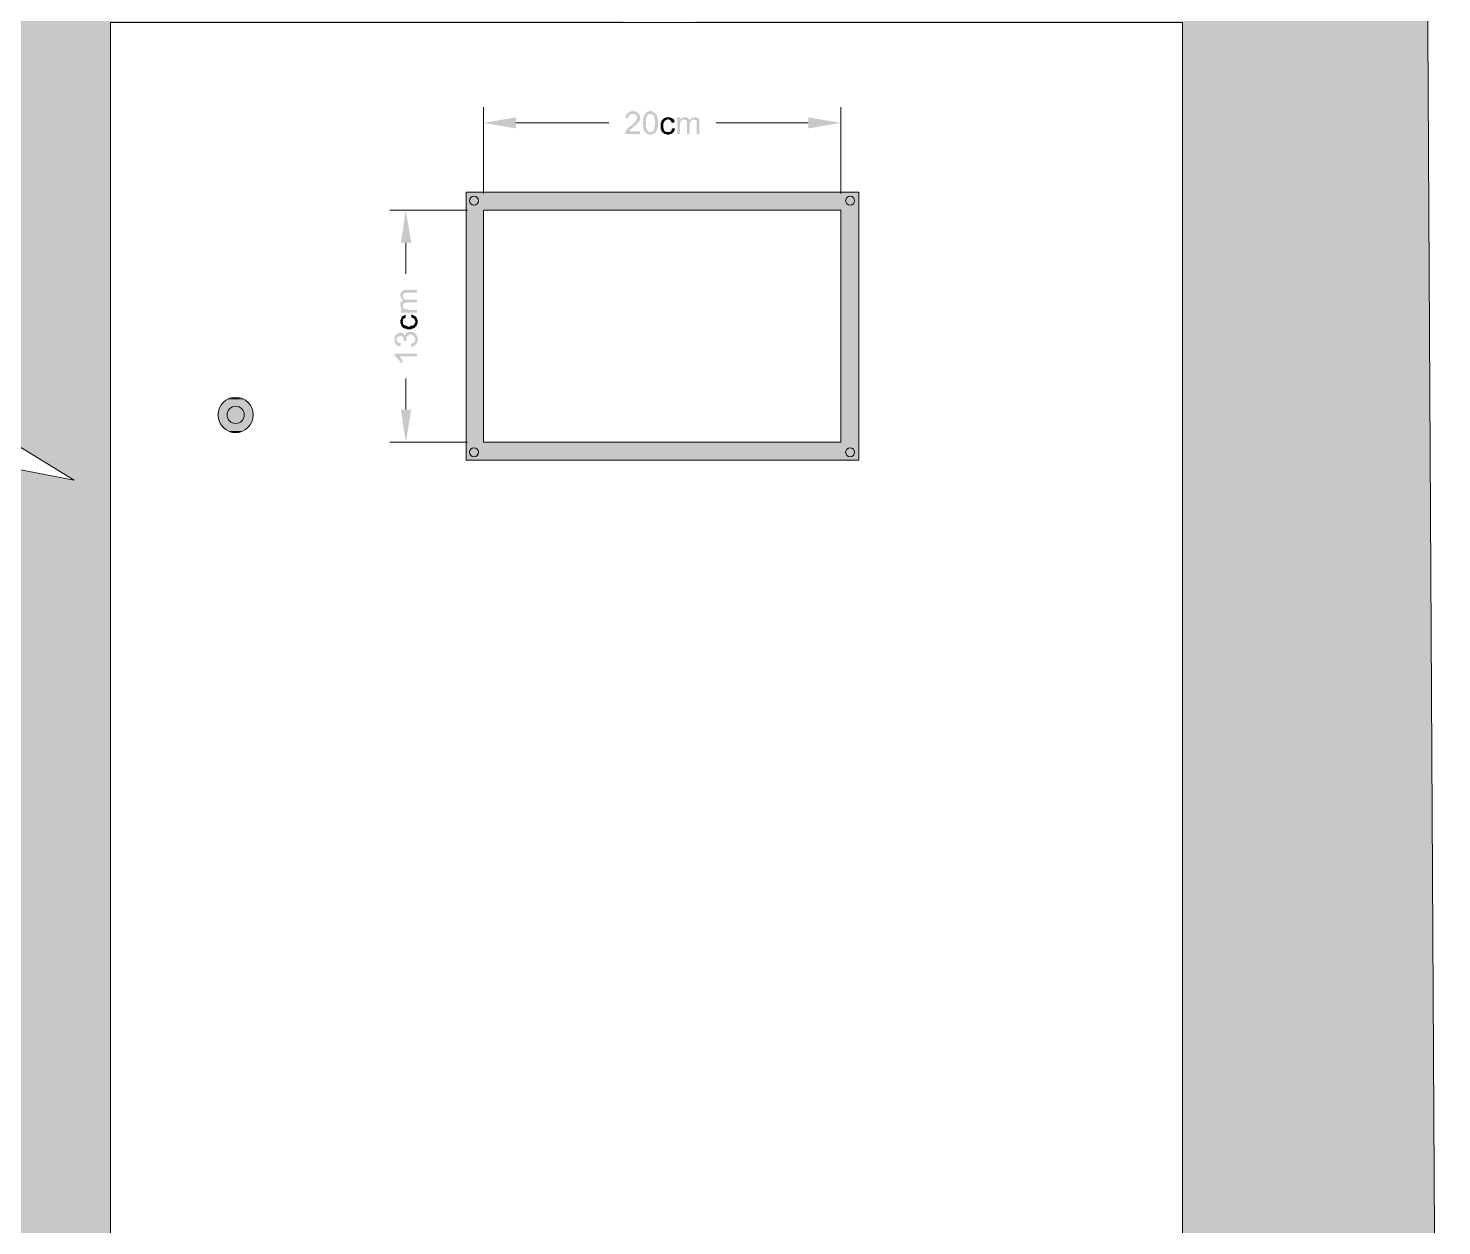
# Model space of a CAD drawing. Header units: millimetres. Extents: x 3949 to 6037, y -1956 to 1273.
# Drawn here: x 4827.37 to 4846.51, y -1577.38 to -1561.16 of the extents above; entities that cross this region are included whole.
import ezdxf

# ---------------------------------------------------------------- set-up
doc = ezdxf.new("R2010")
doc.units = ezdxf.units.MM
doc.layers.add('PADRÃO DE ENTRADA', color=7, linetype='Continuous', lineweight=0)

msp = doc.modelspace()

# ---------------------------------------------------------------- hatches: boundary and pattern name
at = {"layer": 'PADRÃO DE ENTRADA', "true_color": 0xffdf7e}
h = msp.add_hatch(color=41, dxfattribs=at)
h.dxf.hatch_style = 1
h.paths.add_polyline_path([(4835.431, -1550.93), (4835.089, -1550.93), (4834.747, -1550.93), (4829.817, -1550.93), (4829.621, -1550.93), (4812.681, -1550.93), (4812.241, -1550.93), (4811.948, -1550.93), (4811.607, -1550.93), (4811.167, -1550.93), (4811.167, -1564.646), (4821.403, -1564.646), (4826.808, -1566.788), (4826.871, -1566.598), (4827.994, -1567.282), (4826.725, -1567.038), (4826.808, -1566.788), (4821.403, -1564.646), (4811.167, -1564.646), (4811.167, -1576.153), (4812.471, -1576.67), (4812.534, -1576.48), (4813.657, -1577.164), (4812.388, -1576.92), (4812.471, -1576.67), (4811.167, -1576.153), (4811.167, -1595.503), (4835.146, -1595.503), (4835.146, -1594.087), (4836.416, -1594.087), (4836.416, -1595.503), (4846.509, -1595.503), (4846.266, -1550.93), (4836.407, -1550.93), (4836.407, -1561.084), (4842.998, -1561.084), (4842.998, -1585.273), (4836.855, -1585.273), (4836.855, -1586.201), (4834.512, -1586.201), (4834.512, -1585.273), (4831.633, -1585.273), (4831.633, -1585.726), (4830.181, -1585.726), (4830.181, -1585.273), (4828.488, -1585.273), (4828.488, -1561.084), (4835.431, -1561.084)])
h.paths.add_polyline_path([(4826.71, -1578.262), (4826.71, -1578.554), (4827.281, -1578.554), (4827.281, -1579.188), (4826.71, -1579.188), (4826.71, -1579.455), (4815.223, -1579.455), (4815.223, -1579.188), (4814.626, -1579.188), (4814.626, -1578.554), (4815.223, -1578.554), (4815.223, -1578.262)], flags=16)
h.paths.add_polyline_path([(4826.114, -1578.554), (4826.114, -1578.452), (4826.571, -1578.452), (4826.571, -1579.29), (4826.114, -1579.29), (4815.819, -1579.188), (4815.819, -1579.29), (4815.337, -1579.29), (4815.337, -1578.452), (4815.819, -1578.452), (4815.819, -1578.554)], flags=0)
h.paths.add_polyline_path([(4825.313, -1595.606), (4832.7, -1595.606), (4832.7, -1592.362), (4825.313, -1592.362)], flags=9)
at = {"layer": 'PADRÃO DE ENTRADA', "true_color": 0xff7f00, "transparency": 33554559}
for points in [[(4835.654, -1562.557), (4835.654, -1562.594), (4835.447, -1562.594), (4835.447, -1562.594), (4835.447, -1562.585), (4835.457, -1562.585), (4835.457, -1562.576), (4835.457, -1562.576), (4835.457, -1562.576), (4835.457, -1562.566), (4835.457, -1562.566), (4835.457, -1562.566), (4835.457, -1562.557), (4835.466, -1562.557), (4835.466, -1562.547), (4835.466, -1562.547), (4835.466, -1562.547), (4835.476, -1562.538), (4835.476, -1562.538), (4835.476, -1562.538), (4835.485, -1562.529), (4835.485, -1562.529), (4835.485, -1562.529), (4835.485, -1562.529), (4835.485, -1562.519), (4835.494, -1562.519), (4835.494, -1562.519), (4835.494, -1562.51), (4835.504, -1562.51), (4835.504, -1562.51), (4835.504, -1562.501), (4835.513, -1562.501), (4835.513, -1562.501), (4835.513, -1562.491), (4835.522, -1562.491), (4835.522, -1562.491), (4835.532, -1562.482), (4835.532, -1562.482), (4835.532, -1562.482), (4835.541, -1562.472), (4835.541, -1562.472), (4835.551, -1562.472), (4835.551, -1562.463), (4835.56, -1562.463), (4835.56, -1562.454), (4835.56, -1562.454), (4835.569, -1562.454), (4835.569, -1562.444), (4835.569, -1562.444), (4835.579, -1562.444), (4835.579, -1562.444), (4835.579, -1562.435), (4835.588, -1562.435), (4835.588, -1562.435), (4835.588, -1562.426), (4835.588, -1562.426), (4835.598, -1562.426), (4835.598, -1562.426), (4835.598, -1562.416), (4835.598, -1562.416), (4835.598, -1562.416), (4835.607, -1562.407), (4835.607, -1562.407), (4835.607, -1562.397), (4835.607, -1562.397), (4835.616, -1562.397), (4835.616, -1562.388), (4835.616, -1562.388), (4835.616, -1562.379), (4835.616, -1562.379), (4835.616, -1562.379), (4835.616, -1562.369), (4835.616, -1562.369), (4835.616, -1562.36), (4835.616, -1562.36), (4835.616, -1562.36), (4835.616, -1562.351), (4835.607, -1562.351), (4835.607, -1562.341), (4835.607, -1562.341), (4835.607, -1562.341), (4835.598, -1562.332), (4835.598, -1562.332), (4835.598, -1562.332), (4835.598, -1562.332), (4835.588, -1562.322), (4835.588, -1562.322), (4835.579, -1562.322), (4835.579, -1562.322), (4835.579, -1562.322), (4835.569, -1562.322), (4835.569, -1562.322), (4835.56, -1562.322), (4835.56, -1562.322), (4835.551, -1562.322), (4835.551, -1562.322), (4835.541, -1562.322), (4835.541, -1562.322), (4835.532, -1562.322), (4835.532, -1562.322), (4835.532, -1562.322), (4835.522, -1562.322), (4835.522, -1562.332), (4835.522, -1562.332), (4835.513, -1562.332), (4835.513, -1562.332), (4835.513, -1562.341), (4835.513, -1562.341), (4835.504, -1562.341), (4835.504, -1562.351), (4835.504, -1562.351), (4835.504, -1562.351), (4835.504, -1562.36), (4835.504, -1562.36), (4835.494, -1562.369), (4835.494, -1562.369), (4835.494, -1562.379), (4835.494, -1562.379), (4835.457, -1562.379), (4835.457, -1562.369), (4835.457, -1562.369), (4835.457, -1562.36), (4835.466, -1562.36), (4835.466, -1562.351), (4835.466, -1562.351), (4835.466, -1562.341), (4835.466, -1562.341), (4835.466, -1562.341), (4835.466, -1562.332), (4835.476, -1562.332), (4835.476, -1562.332), (4835.476, -1562.322), (4835.476, -1562.322), (4835.485, -1562.322), (4835.485, -1562.313), (4835.485, -1562.313), (4835.485, -1562.313), (4835.494, -1562.304), (4835.494, -1562.304), (4835.494, -1562.304), (4835.504, -1562.304), (4835.504, -1562.304), (4835.513, -1562.294), (4835.513, -1562.294), (4835.513, -1562.294), (4835.522, -1562.294), (4835.522, -1562.294), (4835.532, -1562.294), (4835.532, -1562.294), (4835.532, -1562.285), (4835.541, -1562.285), (4835.541, -1562.285), (4835.551, -1562.285), (4835.551, -1562.285), (4835.56, -1562.285), (4835.56, -1562.285), (4835.569, -1562.285), (4835.569, -1562.285), (4835.579, -1562.285), (4835.579, -1562.285), (4835.588, -1562.294), (4835.588, -1562.294), (4835.598, -1562.294), (4835.598, -1562.294), (4835.598, -1562.294), (4835.607, -1562.294), (4835.607, -1562.294), (4835.616, -1562.304), (4835.616, -1562.304), (4835.616, -1562.304), (4835.626, -1562.304), (4835.626, -1562.313), (4835.626, -1562.313), (4835.626, -1562.313), (4835.635, -1562.313), (4835.635, -1562.322), (4835.635, -1562.322), (4835.644, -1562.322), (4835.644, -1562.332), (4835.644, -1562.332), (4835.644, -1562.332), (4835.644, -1562.341), (4835.654, -1562.341), (4835.654, -1562.351), (4835.654, -1562.351), (4835.654, -1562.351), (4835.654, -1562.36), (4835.654, -1562.36), (4835.654, -1562.369), (4835.654, -1562.369), (4835.654, -1562.369), (4835.654, -1562.379), (4835.654, -1562.379), (4835.654, -1562.388), (4835.654, -1562.388), (4835.654, -1562.397), (4835.654, -1562.397), (4835.654, -1562.407), (4835.644, -1562.407), (4835.644, -1562.407), (4835.644, -1562.416), (4835.644, -1562.416), (4835.644, -1562.416), (4835.644, -1562.426), (4835.635, -1562.426), (4835.635, -1562.435), (4835.635, -1562.435), (4835.626, -1562.435), (4835.626, -1562.444), (4835.626, -1562.444), (4835.626, -1562.444), (4835.616, -1562.454), (4835.616, -1562.454), (4835.616, -1562.454), (4835.616, -1562.454), (4835.607, -1562.463), (4835.607, -1562.463), (4835.607, -1562.463), (4835.607, -1562.463), (4835.598, -1562.472), (4835.598, -1562.472), (4835.598, -1562.472), (4835.588, -1562.482), (4835.588, -1562.482), (4835.579, -1562.482), (4835.579, -1562.491), (4835.579, -1562.491), (4835.569, -1562.491), (4835.569, -1562.501), (4835.56, -1562.501), (4835.56, -1562.501), (4835.551, -1562.51), (4835.551, -1562.51), (4835.541, -1562.519), (4835.541, -1562.519), (4835.541, -1562.519), (4835.532, -1562.529), (4835.532, -1562.529), (4835.532, -1562.529), (4835.522, -1562.529), (4835.522, -1562.538), (4835.522, -1562.538), (4835.522, -1562.538), (4835.522, -1562.538), (4835.513, -1562.547), (4835.513, -1562.547), (4835.513, -1562.547), (4835.513, -1562.557), (4835.504, -1562.557), (4835.504, -1562.557), (4835.504, -1562.557)], [(4836.095, -1562.519), (4836.132, -1562.519), (4836.123, -1562.529), (4836.123, -1562.529), (4836.123, -1562.529), (4836.123, -1562.538), (4836.123, -1562.538), (4836.123, -1562.547), (4836.123, -1562.547), (4836.113, -1562.557), (4836.113, -1562.557), (4836.113, -1562.557), (4836.113, -1562.566), (4836.113, -1562.566), (4836.104, -1562.566), (4836.104, -1562.576), (4836.104, -1562.576), (4836.095, -1562.576), (4836.095, -1562.576), (4836.095, -1562.585), (4836.095, -1562.585), (4836.085, -1562.585), (4836.085, -1562.585), (4836.076, -1562.594), (4836.076, -1562.594), (4836.076, -1562.594), (4836.066, -1562.594), (4836.066, -1562.594), (4836.057, -1562.594), (4836.057, -1562.604), (4836.048, -1562.604), (4836.048, -1562.604), (4836.048, -1562.604), (4836.038, -1562.604), (4836.038, -1562.604), (4836.029, -1562.604), (4836.029, -1562.604), (4836.02, -1562.604), (4836.02, -1562.604), (4836.01, -1562.604), (4836.01, -1562.594), (4836.001, -1562.594), (4836.001, -1562.594), (4836.001, -1562.594), (4835.991, -1562.594), (4835.991, -1562.594), (4835.982, -1562.594), (4835.982, -1562.585), (4835.982, -1562.585), (4835.973, -1562.585), (4835.973, -1562.585), (4835.973, -1562.576), (4835.963, -1562.576), (4835.963, -1562.576), (4835.963, -1562.576), (4835.963, -1562.566), (4835.954, -1562.566), (4835.954, -1562.566), (4835.954, -1562.557), (4835.954, -1562.557), (4835.945, -1562.557), (4835.945, -1562.547), (4835.945, -1562.547), (4835.945, -1562.538), (4835.945, -1562.538), (4835.945, -1562.538), (4835.935, -1562.529), (4835.935, -1562.529), (4835.935, -1562.519), (4835.935, -1562.519), (4835.935, -1562.51), (4835.935, -1562.51), (4835.935, -1562.501), (4835.935, -1562.501), (4835.935, -1562.491), (4835.935, -1562.491), (4835.935, -1562.482), (4835.935, -1562.482), (4835.935, -1562.472), (4835.935, -1562.472), (4835.935, -1562.463), (4835.935, -1562.463), (4835.935, -1562.463), (4835.935, -1562.454), (4835.935, -1562.454), (4835.935, -1562.444), (4835.935, -1562.444), (4835.945, -1562.435), (4835.945, -1562.435), (4835.945, -1562.435), (4835.945, -1562.426), (4835.945, -1562.426), (4835.945, -1562.426), (4835.945, -1562.416), (4835.954, -1562.416), (4835.954, -1562.407), (4835.954, -1562.407), (4835.954, -1562.407), (4835.963, -1562.397), (4835.963, -1562.397), (4835.963, -1562.397), (4835.973, -1562.388), (4835.973, -1562.388), (4835.973, -1562.388), (4835.982, -1562.388), (4835.982, -1562.379), (4835.982, -1562.379), (4835.982, -1562.379), (4835.991, -1562.379), (4835.991, -1562.379), (4836.001, -1562.379), (4836.001, -1562.369), (4836.01, -1562.369), (4836.01, -1562.369), (4836.01, -1562.369), (4836.02, -1562.369), (4836.02, -1562.369), (4836.029, -1562.369), (4836.029, -1562.369), (4836.038, -1562.369), (4836.038, -1562.369), (4836.048, -1562.369), (4836.048, -1562.369), (4836.057, -1562.369), (4836.057, -1562.369), (4836.066, -1562.369), (4836.066, -1562.369), (4836.066, -1562.369), (4836.076, -1562.379), (4836.076, -1562.379), (4836.085, -1562.379), (4836.085, -1562.379), (4836.085, -1562.379), (4836.095, -1562.388), (4836.095, -1562.388), (4836.095, -1562.388), (4836.104, -1562.388), (4836.104, -1562.397), (4836.104, -1562.397), (4836.113, -1562.397), (4836.113, -1562.407), (4836.113, -1562.407), (4836.113, -1562.416), (4836.113, -1562.416), (4836.123, -1562.416), (4836.123, -1562.426), (4836.123, -1562.426), (4836.123, -1562.435), (4836.123, -1562.435), (4836.123, -1562.435), (4836.085, -1562.444), (4836.085, -1562.444), (4836.085, -1562.435), (4836.085, -1562.435), (4836.085, -1562.426), (4836.076, -1562.426), (4836.076, -1562.416), (4836.076, -1562.416), (4836.076, -1562.416), (4836.066, -1562.416), (4836.066, -1562.407), (4836.066, -1562.407), (4836.066, -1562.407), (4836.057, -1562.407), (4836.057, -1562.407), (4836.048, -1562.397), (4836.048, -1562.397), (4836.038, -1562.397), (4836.038, -1562.397), (4836.038, -1562.397), (4836.029, -1562.397), (4836.029, -1562.397), (4836.02, -1562.397), (4836.02, -1562.397), (4836.02, -1562.407), (4836.01, -1562.407), (4836.01, -1562.407), (4836.001, -1562.407), (4836.001, -1562.407), (4836.001, -1562.416), (4835.991, -1562.416), (4835.991, -1562.416), (4835.991, -1562.416), (4835.991, -1562.426), (4835.982, -1562.426), (4835.982, -1562.426), (4835.982, -1562.435), (4835.982, -1562.435), (4835.982, -1562.435), (4835.982, -1562.444), (4835.973, -1562.444), (4835.973, -1562.454), (4835.973, -1562.454), (4835.973, -1562.463), (4835.973, -1562.463), (4835.973, -1562.472), (4835.973, -1562.472), (4835.973, -1562.482), (4835.973, -1562.482), (4835.973, -1562.482), (4835.973, -1562.491), (4835.973, -1562.491), (4835.973, -1562.501), (4835.973, -1562.51), (4835.973, -1562.51), (4835.973, -1562.519), (4835.973, -1562.519), (4835.973, -1562.519), (4835.982, -1562.529), (4835.982, -1562.529), (4835.982, -1562.538), (4835.982, -1562.538), (4835.982, -1562.538), (4835.982, -1562.547), (4835.991, -1562.547), (4835.991, -1562.547), (4835.991, -1562.547), (4835.991, -1562.557), (4835.991, -1562.557), (4836.001, -1562.557), (4836.001, -1562.557), (4836.01, -1562.566), (4836.01, -1562.566), (4836.01, -1562.566), (4836.02, -1562.566), (4836.02, -1562.566), (4836.029, -1562.566), (4836.029, -1562.566), (4836.038, -1562.566), (4836.038, -1562.566), (4836.038, -1562.566), (4836.048, -1562.566), (4836.048, -1562.566), (4836.048, -1562.566), (4836.057, -1562.566), (4836.057, -1562.566), (4836.066, -1562.566), (4836.066, -1562.557), (4836.066, -1562.557), (4836.076, -1562.557), (4836.076, -1562.557), (4836.076, -1562.547), (4836.076, -1562.547), (4836.085, -1562.547), (4836.085, -1562.538), (4836.085, -1562.538), (4836.085, -1562.538), (4836.085, -1562.529), (4836.085, -1562.529), (4836.095, -1562.519), (4836.095, -1562.519), (4836.095, -1562.519)], [(4836.16, -1562.594), (4836.16, -1562.369), (4836.198, -1562.369), (4836.198, -1562.407), (4836.198, -1562.397), (4836.198, -1562.397), (4836.198, -1562.397), (4836.207, -1562.388), (4836.207, -1562.388), (4836.207, -1562.388), (4836.217, -1562.388), (4836.217, -1562.379), (4836.226, -1562.379), (4836.226, -1562.379), (4836.226, -1562.379), (4836.226, -1562.379), (4836.235, -1562.369), (4836.235, -1562.369), (4836.245, -1562.369), (4836.245, -1562.369), (4836.254, -1562.369), (4836.254, -1562.369), (4836.254, -1562.369), (4836.263, -1562.369), (4836.263, -1562.369), (4836.273, -1562.369), (4836.273, -1562.369), (4836.282, -1562.369), (4836.282, -1562.369), (4836.292, -1562.369), (4836.292, -1562.369), (4836.292, -1562.379), (4836.301, -1562.379), (4836.301, -1562.379), (4836.31, -1562.379), (4836.31, -1562.388), (4836.31, -1562.388), (4836.31, -1562.388), (4836.32, -1562.397), (4836.32, -1562.397), (4836.32, -1562.397), (4836.32, -1562.407), (4836.329, -1562.407), (4836.329, -1562.407), (4836.329, -1562.397), (4836.329, -1562.397), (4836.338, -1562.397), (4836.338, -1562.388), (4836.338, -1562.388), (4836.348, -1562.388), (4836.348, -1562.379), (4836.348, -1562.379), (4836.357, -1562.379), (4836.357, -1562.379), (4836.367, -1562.379), (4836.367, -1562.369), (4836.367, -1562.369), (4836.376, -1562.369), (4836.376, -1562.369), (4836.385, -1562.369), (4836.385, -1562.369), (4836.385, -1562.369), (4836.395, -1562.369), (4836.395, -1562.369), (4836.404, -1562.369), (4836.404, -1562.369), (4836.413, -1562.369), (4836.413, -1562.369), (4836.423, -1562.369), (4836.423, -1562.369), (4836.432, -1562.379), (4836.432, -1562.379), (4836.432, -1562.379), (4836.442, -1562.379), (4836.442, -1562.388), (4836.442, -1562.388), (4836.442, -1562.388), (4836.451, -1562.388), (4836.451, -1562.388), (4836.451, -1562.397), (4836.451, -1562.397), (4836.451, -1562.397), (4836.46, -1562.407), (4836.46, -1562.407), (4836.46, -1562.416), (4836.46, -1562.416), (4836.46, -1562.426), (4836.46, -1562.426), (4836.46, -1562.435), (4836.46, -1562.435), (4836.46, -1562.444), (4836.46, -1562.444), (4836.46, -1562.594), (4836.423, -1562.594), (4836.423, -1562.454), (4836.423, -1562.454), (4836.423, -1562.444), (4836.423, -1562.444), (4836.423, -1562.435), (4836.423, -1562.435), (4836.423, -1562.426), (4836.423, -1562.426), (4836.423, -1562.426), (4836.423, -1562.416), (4836.413, -1562.416), (4836.413, -1562.416), (4836.413, -1562.407), (4836.404, -1562.407), (4836.404, -1562.407), (4836.404, -1562.407), (4836.404, -1562.407), (4836.395, -1562.407), (4836.395, -1562.397), (4836.385, -1562.397), (4836.385, -1562.397), (4836.385, -1562.397), (4836.376, -1562.397), (4836.376, -1562.407), (4836.367, -1562.407), (4836.367, -1562.407), (4836.357, -1562.407), (4836.357, -1562.407), (4836.357, -1562.407), (4836.348, -1562.416), (4836.348, -1562.416), (4836.348, -1562.416), (4836.348, -1562.416), (4836.338, -1562.426), (4836.338, -1562.426), (4836.338, -1562.426), (4836.338, -1562.435), (4836.338, -1562.435), (4836.338, -1562.444), (4836.329, -1562.444), (4836.329, -1562.444), (4836.329, -1562.454), (4836.329, -1562.454), (4836.329, -1562.463), (4836.329, -1562.463), (4836.329, -1562.594), (4836.292, -1562.594), (4836.292, -1562.454), (4836.292, -1562.444), (4836.292, -1562.444), (4836.292, -1562.435), (4836.292, -1562.435), (4836.292, -1562.426), (4836.292, -1562.426), (4836.292, -1562.426), (4836.282, -1562.416), (4836.282, -1562.416), (4836.282, -1562.416), (4836.282, -1562.407), (4836.282, -1562.407), (4836.273, -1562.407), (4836.273, -1562.407), (4836.263, -1562.407), (4836.263, -1562.407), (4836.263, -1562.397), (4836.254, -1562.397), (4836.254, -1562.397), (4836.245, -1562.397), (4836.245, -1562.397), (4836.245, -1562.407), (4836.235, -1562.407), (4836.235, -1562.407), (4836.226, -1562.407), (4836.226, -1562.407), (4836.226, -1562.407), (4836.217, -1562.416), (4836.217, -1562.416), (4836.217, -1562.416), (4836.207, -1562.416), (4836.207, -1562.426), (4836.207, -1562.426), (4836.207, -1562.435), (4836.207, -1562.435), (4836.207, -1562.435), (4836.198, -1562.444), (4836.198, -1562.444), (4836.198, -1562.444), (4836.198, -1562.454), (4836.198, -1562.454), (4836.198, -1562.463), (4836.198, -1562.463), (4836.198, -1562.472), (4836.198, -1562.472), (4836.198, -1562.482), (4836.198, -1562.594)], [(4832.634, -1565.014), (4832.418, -1565.014), (4832.418, -1564.977), (4832.446, -1564.977), (4832.446, -1564.977), (4832.437, -1564.967), (4832.437, -1564.967), (4832.437, -1564.967), (4832.427, -1564.967), (4832.427, -1564.958), (4832.427, -1564.958), (4832.418, -1564.949), (4832.418, -1564.949), (4832.418, -1564.949), (4832.418, -1564.949), (4832.418, -1564.939), (4832.418, -1564.939), (4832.418, -1564.93), (4832.409, -1564.93), (4832.409, -1564.93), (4832.409, -1564.92), (4832.409, -1564.92), (4832.409, -1564.911), (4832.409, -1564.911), (4832.409, -1564.902), (4832.409, -1564.902), (4832.409, -1564.892), (4832.409, -1564.892), (4832.409, -1564.883), (4832.418, -1564.883), (4832.418, -1564.883), (4832.418, -1564.874), (4832.418, -1564.874), (4832.418, -1564.864), (4832.427, -1564.864), (4832.427, -1564.864), (4832.427, -1564.855), (4832.427, -1564.855), (4832.437, -1564.855), (4832.437, -1564.855), (4832.446, -1564.845), (4832.446, -1564.845), (4832.446, -1564.845), (4832.446, -1564.845), (4832.446, -1564.836), (4832.437, -1564.836), (4832.437, -1564.836), (4832.437, -1564.836), (4832.427, -1564.827), (4832.427, -1564.827), (4832.427, -1564.827), (4832.418, -1564.817), (4832.418, -1564.817), (4832.418, -1564.808), (4832.418, -1564.808), (4832.418, -1564.808), (4832.418, -1564.798), (4832.409, -1564.798), (4832.409, -1564.789), (4832.409, -1564.789), (4832.409, -1564.789), (4832.409, -1564.78), (4832.409, -1564.78), (4832.409, -1564.77), (4832.409, -1564.77), (4832.409, -1564.761), (4832.409, -1564.761), (4832.409, -1564.752), (4832.418, -1564.752), (4832.418, -1564.742), (4832.418, -1564.742), (4832.418, -1564.742), (4832.418, -1564.733), (4832.427, -1564.733), (4832.427, -1564.733), (4832.427, -1564.723), (4832.427, -1564.723), (4832.427, -1564.723), (4832.437, -1564.723), (4832.437, -1564.723), (4832.437, -1564.714), (4832.446, -1564.714), (4832.446, -1564.714), (4832.455, -1564.714), (4832.455, -1564.714), (4832.455, -1564.714), (4832.465, -1564.714), (4832.465, -1564.705), (4832.474, -1564.705), (4832.474, -1564.705), (4832.484, -1564.705), (4832.484, -1564.705), (4832.634, -1564.705), (4832.634, -1564.742), (4832.502, -1564.742), (4832.493, -1564.742), (4832.484, -1564.742), (4832.484, -1564.742), (4832.474, -1564.742), (4832.474, -1564.752), (4832.474, -1564.752), (4832.465, -1564.752), (4832.465, -1564.752), (4832.465, -1564.752), (4832.455, -1564.752), (4832.455, -1564.752), (4832.455, -1564.761), (4832.446, -1564.761), (4832.446, -1564.761), (4832.446, -1564.77), (4832.446, -1564.77), (4832.446, -1564.77), (4832.446, -1564.78), (4832.446, -1564.78), (4832.446, -1564.789), (4832.446, -1564.789), (4832.446, -1564.798), (4832.446, -1564.798), (4832.446, -1564.798), (4832.446, -1564.808), (4832.446, -1564.808), (4832.446, -1564.817), (4832.455, -1564.817), (4832.455, -1564.817), (4832.455, -1564.827), (4832.455, -1564.827), (4832.465, -1564.827), (4832.465, -1564.827), (4832.465, -1564.827), (4832.474, -1564.836), (4832.474, -1564.836), (4832.474, -1564.836), (4832.484, -1564.836), (4832.484, -1564.836), (4832.493, -1564.836), (4832.493, -1564.836), (4832.502, -1564.836), (4832.502, -1564.836), (4832.512, -1564.836), (4832.634, -1564.836), (4832.634, -1564.874), (4832.493, -1564.874), (4832.484, -1564.874), (4832.484, -1564.883), (4832.474, -1564.883), (4832.474, -1564.883), (4832.474, -1564.883), (4832.465, -1564.883), (4832.465, -1564.883), (4832.455, -1564.883), (4832.455, -1564.883), (4832.455, -1564.883), (4832.455, -1564.892), (4832.446, -1564.892), (4832.446, -1564.892), (4832.446, -1564.902), (4832.446, -1564.902), (4832.446, -1564.911), (4832.446, -1564.911), (4832.446, -1564.92), (4832.446, -1564.92), (4832.446, -1564.92), (4832.446, -1564.93), (4832.446, -1564.93), (4832.446, -1564.93), (4832.446, -1564.939), (4832.446, -1564.939), (4832.455, -1564.949), (4832.455, -1564.949), (4832.455, -1564.949), (4832.455, -1564.958), (4832.455, -1564.958), (4832.465, -1564.958), (4832.465, -1564.958), (4832.474, -1564.967), (4832.474, -1564.967), (4832.474, -1564.967), (4832.484, -1564.967), (4832.484, -1564.967), (4832.484, -1564.967), (4832.493, -1564.967), (4832.493, -1564.967), (4832.502, -1564.967), (4832.502, -1564.967), (4832.512, -1564.977), (4832.512, -1564.977), (4832.521, -1564.977), (4832.521, -1564.977), (4832.634, -1564.977)], [(4832.559, -1565.08), (4832.559, -1565.042), (4832.568, -1565.042), (4832.568, -1565.042), (4832.577, -1565.042), (4832.577, -1565.042), (4832.587, -1565.052), (4832.587, -1565.052), (4832.587, -1565.052), (4832.596, -1565.052), (4832.596, -1565.052), (4832.606, -1565.061), (4832.606, -1565.061), (4832.606, -1565.061), (4832.615, -1565.061), (4832.615, -1565.07), (4832.615, -1565.07), (4832.624, -1565.07), (4832.624, -1565.07), (4832.624, -1565.08), (4832.624, -1565.08), (4832.634, -1565.08), (4832.634, -1565.089), (4832.634, -1565.089), (4832.634, -1565.099), (4832.634, -1565.099), (4832.634, -1565.099), (4832.643, -1565.108), (4832.643, -1565.108), (4832.643, -1565.117), (4832.643, -1565.117), (4832.643, -1565.127), (4832.643, -1565.127), (4832.643, -1565.136), (4832.643, -1565.136), (4832.643, -1565.136), (4832.643, -1565.146), (4832.643, -1565.146), (4832.643, -1565.155), (4832.643, -1565.155), (4832.643, -1565.164), (4832.643, -1565.164), (4832.634, -1565.174), (4832.634, -1565.174), (4832.634, -1565.174), (4832.634, -1565.183), (4832.634, -1565.183), (4832.634, -1565.192), (4832.624, -1565.192), (4832.624, -1565.192), (4832.624, -1565.202), (4832.624, -1565.202), (4832.615, -1565.202), (4832.615, -1565.211), (4832.615, -1565.211), (4832.615, -1565.211), (4832.606, -1565.211), (4832.606, -1565.221), (4832.606, -1565.221), (4832.596, -1565.221), (4832.596, -1565.221), (4832.596, -1565.221), (4832.587, -1565.23), (4832.587, -1565.23), (4832.577, -1565.23), (4832.577, -1565.23), (4832.577, -1565.23), (4832.568, -1565.23), (4832.568, -1565.23), (4832.559, -1565.23), (4832.559, -1565.239), (4832.549, -1565.239), (4832.549, -1565.239), (4832.54, -1565.239), (4832.54, -1565.239), (4832.531, -1565.239), (4832.531, -1565.239), (4832.521, -1565.239), (4832.521, -1565.239), (4832.512, -1565.239), (4832.512, -1565.239), (4832.502, -1565.239), (4832.502, -1565.239), (4832.493, -1565.23), (4832.493, -1565.23), (4832.484, -1565.23), (4832.484, -1565.23), (4832.484, -1565.23), (4832.474, -1565.23), (4832.474, -1565.23), (4832.465, -1565.23), (4832.465, -1565.221), (4832.465, -1565.221), (4832.465, -1565.221), (4832.455, -1565.221), (4832.455, -1565.221), (4832.446, -1565.221), (4832.446, -1565.211), (4832.446, -1565.211), (4832.437, -1565.211), (4832.437, -1565.202), (4832.437, -1565.202), (4832.427, -1565.202), (4832.427, -1565.192), (4832.427, -1565.192), (4832.427, -1565.192), (4832.427, -1565.192), (4832.418, -1565.183), (4832.418, -1565.183), (4832.418, -1565.174), (4832.418, -1565.174), (4832.418, -1565.174), (4832.418, -1565.164), (4832.409, -1565.164), (4832.409, -1565.155), (4832.409, -1565.155), (4832.409, -1565.146), (4832.409, -1565.146), (4832.409, -1565.136), (4832.409, -1565.136), (4832.409, -1565.127), (4832.409, -1565.127), (4832.409, -1565.117), (4832.409, -1565.117), (4832.409, -1565.108), (4832.409, -1565.108), (4832.418, -1565.108), (4832.418, -1565.099), (4832.418, -1565.099), (4832.418, -1565.089), (4832.418, -1565.089), (4832.418, -1565.089), (4832.427, -1565.08), (4832.427, -1565.08), (4832.427, -1565.08), (4832.427, -1565.07), (4832.437, -1565.07), (4832.437, -1565.07), (4832.437, -1565.061), (4832.446, -1565.061), (4832.446, -1565.061), (4832.446, -1565.061), (4832.455, -1565.052), (4832.455, -1565.052), (4832.465, -1565.052), (4832.465, -1565.052), (4832.474, -1565.052), (4832.474, -1565.052), (4832.474, -1565.042), (4832.484, -1565.042), (4832.484, -1565.08), (4832.484, -1565.08), (4832.474, -1565.089), (4832.474, -1565.089), (4832.465, -1565.089), (4832.465, -1565.089), (4832.465, -1565.089), (4832.455, -1565.099), (4832.455, -1565.099), (4832.455, -1565.099), (4832.455, -1565.099), (4832.446, -1565.108), (4832.446, -1565.108), (4832.446, -1565.108), (4832.446, -1565.117), (4832.446, -1565.117), (4832.446, -1565.127), (4832.446, -1565.127), (4832.437, -1565.136), (4832.437, -1565.136), (4832.446, -1565.136), (4832.446, -1565.146), (4832.446, -1565.146), (4832.446, -1565.155), (4832.446, -1565.155), (4832.446, -1565.155), (4832.446, -1565.164), (4832.446, -1565.164), (4832.455, -1565.174), (4832.455, -1565.174), (4832.455, -1565.174), (4832.455, -1565.183), (4832.465, -1565.183), (4832.465, -1565.183), (4832.465, -1565.183), (4832.474, -1565.183), (4832.474, -1565.192), (4832.474, -1565.192), (4832.484, -1565.192), (4832.484, -1565.192), (4832.484, -1565.192), (4832.493, -1565.192), (4832.493, -1565.192), (4832.502, -1565.192), (4832.502, -1565.192), (4832.512, -1565.202), (4832.512, -1565.202), (4832.521, -1565.202), (4832.521, -1565.202), (4832.531, -1565.202), (4832.531, -1565.202), (4832.54, -1565.202), (4832.54, -1565.202), (4832.549, -1565.192), (4832.549, -1565.192), (4832.559, -1565.192), (4832.559, -1565.192), (4832.568, -1565.192), (4832.568, -1565.192), (4832.568, -1565.192), (4832.577, -1565.192), (4832.577, -1565.192), (4832.587, -1565.183), (4832.587, -1565.183), (4832.587, -1565.183), (4832.587, -1565.183), (4832.596, -1565.183), (4832.596, -1565.174), (4832.596, -1565.174), (4832.596, -1565.174), (4832.606, -1565.164), (4832.606, -1565.164), (4832.606, -1565.164), (4832.606, -1565.155), (4832.606, -1565.155), (4832.615, -1565.146), (4832.615, -1565.146), (4832.615, -1565.146), (4832.615, -1565.136), (4832.615, -1565.136), (4832.615, -1565.127), (4832.615, -1565.127), (4832.615, -1565.127), (4832.606, -1565.117), (4832.606, -1565.117), (4832.606, -1565.108), (4832.606, -1565.108), (4832.606, -1565.108), (4832.596, -1565.099), (4832.596, -1565.099), (4832.596, -1565.099), (4832.596, -1565.089), (4832.587, -1565.089), (4832.587, -1565.089), (4832.587, -1565.089), (4832.577, -1565.089), (4832.577, -1565.08), (4832.568, -1565.08), (4832.568, -1565.08), (4832.559, -1565.08), (4832.559, -1565.08), (4832.559, -1565.08)], [(4832.559, -1565.474), (4832.549, -1565.436), (4832.559, -1565.436), (4832.559, -1565.436), (4832.568, -1565.436), (4832.568, -1565.436), (4832.577, -1565.427), (4832.577, -1565.427), (4832.587, -1565.427), (4832.587, -1565.427), (4832.587, -1565.427), (4832.596, -1565.418), (4832.596, -1565.418), (4832.596, -1565.418), (4832.596, -1565.418), (4832.606, -1565.408), (4832.606, -1565.408), (4832.606, -1565.408), (4832.606, -1565.399), (4832.606, -1565.399), (4832.615, -1565.389), (4832.615, -1565.389), (4832.615, -1565.389), (4832.615, -1565.38), (4832.615, -1565.38), (4832.615, -1565.371), (4832.615, -1565.371), (4832.615, -1565.361), (4832.615, -1565.361), (4832.606, -1565.352), (4832.606, -1565.352), (4832.606, -1565.352), (4832.606, -1565.342), (4832.606, -1565.342), (4832.596, -1565.342), (4832.596, -1565.333), (4832.596, -1565.333), (4832.587, -1565.333), (4832.587, -1565.324), (4832.587, -1565.324), (4832.577, -1565.324), (4832.577, -1565.324), (4832.577, -1565.314), (4832.568, -1565.314), (4832.568, -1565.314), (4832.559, -1565.314), (4832.559, -1565.314), (4832.549, -1565.314), (4832.549, -1565.314), (4832.549, -1565.314), (4832.54, -1565.314), (4832.54, -1565.314), (4832.531, -1565.314), (4832.531, -1565.314), (4832.531, -1565.314), (4832.521, -1565.314), (4832.521, -1565.324), (4832.512, -1565.324), (4832.512, -1565.324), (4832.512, -1565.324), (4832.502, -1565.333), (4832.502, -1565.333), (4832.502, -1565.333), (4832.502, -1565.333), (4832.493, -1565.342), (4832.493, -1565.342), (4832.493, -1565.352), (4832.493, -1565.352), (4832.493, -1565.352), (4832.493, -1565.361), (4832.493, -1565.361), (4832.493, -1565.371), (4832.493, -1565.371), (4832.493, -1565.371), (4832.493, -1565.38), (4832.493, -1565.38), (4832.493, -1565.389), (4832.493, -1565.389), (4832.493, -1565.389), (4832.493, -1565.399), (4832.493, -1565.399), (4832.455, -1565.399), (4832.455, -1565.389), (4832.455, -1565.389), (4832.455, -1565.389), (4832.455, -1565.38), (4832.455, -1565.38), (4832.455, -1565.371), (4832.455, -1565.371), (4832.455, -1565.361), (4832.455, -1565.361), (4832.455, -1565.361), (4832.455, -1565.352), (4832.446, -1565.352), (4832.446, -1565.342), (4832.446, -1565.342), (4832.446, -1565.342), (4832.437, -1565.333), (4832.437, -1565.333), (4832.437, -1565.333), (4832.427, -1565.333), (4832.427, -1565.333), (4832.418, -1565.333), (4832.418, -1565.324), (4832.409, -1565.324), (4832.409, -1565.324), (4832.409, -1565.324), (4832.399, -1565.324), (4832.399, -1565.333), (4832.39, -1565.333), (4832.39, -1565.333), (4832.38, -1565.333), (4832.38, -1565.333), (4832.38, -1565.342), (4832.371, -1565.342), (4832.371, -1565.342), (4832.371, -1565.342), (4832.371, -1565.352), (4832.371, -1565.352), (4832.362, -1565.352), (4832.362, -1565.361), (4832.362, -1565.361), (4832.362, -1565.371), (4832.362, -1565.371), (4832.362, -1565.38), (4832.362, -1565.38), (4832.362, -1565.38), (4832.362, -1565.389), (4832.362, -1565.389), (4832.362, -1565.399), (4832.362, -1565.399), (4832.362, -1565.399), (4832.371, -1565.408), (4832.371, -1565.408), (4832.371, -1565.408), (4832.371, -1565.418), (4832.38, -1565.418), (4832.38, -1565.418), (4832.38, -1565.418), (4832.39, -1565.427), (4832.39, -1565.427), (4832.39, -1565.427), (4832.399, -1565.427), (4832.399, -1565.427), (4832.409, -1565.427), (4832.409, -1565.436), (4832.418, -1565.436), (4832.409, -1565.474), (4832.409, -1565.474), (4832.399, -1565.464), (4832.399, -1565.464), (4832.39, -1565.464), (4832.39, -1565.464), (4832.38, -1565.464), (4832.38, -1565.464), (4832.371, -1565.464), (4832.371, -1565.455), (4832.371, -1565.455), (4832.362, -1565.455), (4832.362, -1565.455), (4832.362, -1565.446), (4832.352, -1565.446), (4832.352, -1565.446), (4832.352, -1565.436), (4832.352, -1565.436), (4832.343, -1565.436), (4832.343, -1565.436), (4832.343, -1565.427), (4832.343, -1565.427), (4832.343, -1565.427), (4832.334, -1565.418), (4832.334, -1565.418), (4832.334, -1565.408), (4832.334, -1565.408), (4832.334, -1565.399), (4832.334, -1565.399), (4832.334, -1565.399), (4832.334, -1565.389), (4832.334, -1565.389), (4832.334, -1565.38), (4832.334, -1565.38), (4832.334, -1565.371), (4832.334, -1565.371), (4832.334, -1565.361), (4832.334, -1565.361), (4832.334, -1565.361), (4832.334, -1565.352), (4832.334, -1565.352), (4832.334, -1565.342), (4832.334, -1565.342), (4832.334, -1565.333), (4832.343, -1565.333), (4832.343, -1565.333), (4832.343, -1565.324), (4832.343, -1565.324), (4832.343, -1565.324), (4832.352, -1565.314), (4832.352, -1565.314), (4832.352, -1565.314), (4832.362, -1565.305), (4832.362, -1565.305), (4832.362, -1565.305), (4832.371, -1565.305), (4832.371, -1565.296), (4832.371, -1565.296), (4832.38, -1565.296), (4832.38, -1565.296), (4832.39, -1565.296), (4832.39, -1565.296), (4832.39, -1565.286), (4832.399, -1565.286), (4832.399, -1565.286), (4832.409, -1565.286), (4832.409, -1565.286), (4832.418, -1565.286), (4832.418, -1565.286), (4832.418, -1565.286), (4832.427, -1565.286), (4832.427, -1565.296), (4832.437, -1565.296), (4832.437, -1565.296), (4832.446, -1565.296), (4832.446, -1565.296), (4832.446, -1565.296), (4832.446, -1565.305), (4832.455, -1565.305), (4832.455, -1565.305), (4832.455, -1565.305), (4832.465, -1565.314), (4832.465, -1565.314), (4832.465, -1565.324), (4832.465, -1565.324), (4832.474, -1565.324), (4832.474, -1565.333), (4832.474, -1565.324), (4832.474, -1565.324), (4832.474, -1565.314), (4832.474, -1565.314), (4832.484, -1565.314), (4832.484, -1565.305), (4832.484, -1565.305), (4832.484, -1565.296), (4832.493, -1565.296), (4832.493, -1565.296), (4832.493, -1565.296), (4832.493, -1565.286), (4832.493, -1565.286), (4832.502, -1565.286), (4832.502, -1565.286), (4832.512, -1565.286), (4832.512, -1565.277), (4832.512, -1565.277), (4832.521, -1565.277), (4832.521, -1565.277), (4832.531, -1565.277), (4832.531, -1565.277), (4832.54, -1565.277), (4832.54, -1565.277), (4832.549, -1565.277), (4832.549, -1565.277), (4832.549, -1565.277), (4832.559, -1565.277), (4832.559, -1565.277), (4832.568, -1565.277), (4832.568, -1565.277), (4832.568, -1565.277), (4832.577, -1565.277), (4832.577, -1565.277), (4832.587, -1565.277), (4832.587, -1565.286), (4832.596, -1565.286), (4832.596, -1565.286), (4832.596, -1565.286), (4832.606, -1565.286), (4832.606, -1565.296), (4832.606, -1565.296), (4832.615, -1565.296), (4832.615, -1565.305), (4832.615, -1565.305), (4832.615, -1565.305), (4832.624, -1565.305), (4832.624, -1565.314), (4832.624, -1565.314), (4832.624, -1565.314), (4832.634, -1565.324), (4832.634, -1565.324), (4832.634, -1565.333), (4832.634, -1565.333), (4832.634, -1565.333), (4832.643, -1565.342), (4832.643, -1565.342), (4832.643, -1565.352), (4832.643, -1565.352), (4832.643, -1565.361), (4832.643, -1565.361), (4832.643, -1565.371), (4832.643, -1565.371), (4832.643, -1565.38), (4832.643, -1565.38), (4832.643, -1565.38), (4832.643, -1565.389), (4832.643, -1565.389), (4832.643, -1565.399), (4832.643, -1565.399), (4832.643, -1565.399), (4832.643, -1565.408), (4832.643, -1565.408), (4832.634, -1565.418), (4832.634, -1565.418), (4832.634, -1565.427), (4832.634, -1565.427), (4832.634, -1565.427), (4832.624, -1565.436), (4832.624, -1565.436), (4832.624, -1565.436), (4832.624, -1565.446), (4832.624, -1565.446), (4832.615, -1565.446), (4832.615, -1565.446), (4832.615, -1565.455), (4832.606, -1565.455), (4832.606, -1565.455), (4832.596, -1565.464), (4832.596, -1565.464), (4832.596, -1565.464), (4832.587, -1565.464), (4832.587, -1565.464), (4832.587, -1565.474), (4832.577, -1565.474), (4832.577, -1565.474), (4832.568, -1565.474), (4832.568, -1565.474), (4832.559, -1565.474), (4832.559, -1565.474)], [(4832.634, -1565.568), (4832.634, -1565.605), (4832.399, -1565.605), (4832.399, -1565.614), (4832.399, -1565.614), (4832.409, -1565.614), (4832.409, -1565.624), (4832.409, -1565.624), (4832.409, -1565.624), (4832.418, -1565.633), (4832.418, -1565.633), (4832.418, -1565.643), (4832.427, -1565.643), (4832.427, -1565.643), (4832.427, -1565.652), (4832.427, -1565.652), (4832.427, -1565.661), (4832.437, -1565.661), (4832.437, -1565.661), (4832.437, -1565.671), (4832.437, -1565.671), (4832.437, -1565.68), (4832.437, -1565.68), (4832.446, -1565.68), (4832.446, -1565.69), (4832.409, -1565.69), (4832.409, -1565.68), (4832.399, -1565.68), (4832.399, -1565.671), (4832.399, -1565.671), (4832.399, -1565.661), (4832.39, -1565.661), (4832.39, -1565.661), (4832.39, -1565.652), (4832.39, -1565.652), (4832.38, -1565.652), (4832.38, -1565.643), (4832.38, -1565.643), (4832.38, -1565.633), (4832.371, -1565.633), (4832.371, -1565.633), (4832.371, -1565.633), (4832.371, -1565.624), (4832.362, -1565.624), (4832.362, -1565.624), (4832.352, -1565.614), (4832.352, -1565.614), (4832.352, -1565.614), (4832.343, -1565.605), (4832.343, -1565.605), (4832.343, -1565.605), (4832.334, -1565.605), (4832.334, -1565.596), (4832.334, -1565.596), (4832.334, -1565.596), (4832.334, -1565.568)]]:
    msp.add_hatch(color=30, dxfattribs=at).paths.add_polyline_path(points)
h = msp.add_hatch(color=30, dxfattribs=at)
h.paths.add_polyline_path([(4835.691, -1562.444), (4835.691, -1562.444), (4835.691, -1562.435), (4835.691, -1562.426), (4835.701, -1562.426), (4835.701, -1562.416), (4835.701, -1562.416), (4835.701, -1562.407), (4835.701, -1562.407), (4835.701, -1562.397), (4835.701, -1562.397), (4835.701, -1562.397), (4835.701, -1562.388), (4835.701, -1562.388), (4835.701, -1562.379), (4835.701, -1562.379), (4835.701, -1562.369), (4835.701, -1562.369), (4835.701, -1562.369), (4835.701, -1562.36), (4835.71, -1562.36), (4835.71, -1562.36), (4835.71, -1562.351), (4835.71, -1562.351), (4835.71, -1562.341), (4835.71, -1562.341), (4835.719, -1562.332), (4835.719, -1562.332), (4835.719, -1562.332), (4835.719, -1562.322), (4835.729, -1562.322), (4835.729, -1562.322), (4835.729, -1562.313), (4835.729, -1562.313), (4835.738, -1562.313), (4835.738, -1562.304), (4835.738, -1562.304), (4835.748, -1562.304), (4835.748, -1562.304), (4835.748, -1562.294), (4835.757, -1562.294), (4835.757, -1562.294), (4835.757, -1562.294), (4835.766, -1562.294), (4835.766, -1562.294), (4835.776, -1562.294), (4835.776, -1562.285), (4835.785, -1562.285), (4835.785, -1562.285), (4835.794, -1562.285), (4835.794, -1562.285), (4835.794, -1562.285), (4835.804, -1562.285), (4835.804, -1562.285), (4835.813, -1562.285), (4835.813, -1562.285), (4835.823, -1562.294), (4835.823, -1562.294), (4835.823, -1562.294), (4835.832, -1562.294), (4835.832, -1562.294), (4835.841, -1562.294), (4835.841, -1562.294), (4835.841, -1562.304), (4835.851, -1562.304), (4835.851, -1562.304), (4835.851, -1562.304), (4835.86, -1562.313), (4835.86, -1562.313), (4835.86, -1562.313), (4835.869, -1562.322), (4835.869, -1562.322), (4835.869, -1562.322), (4835.869, -1562.332), (4835.879, -1562.332), (4835.879, -1562.341), (4835.879, -1562.341), (4835.879, -1562.341), (4835.879, -1562.351), (4835.879, -1562.351), (4835.888, -1562.36), (4835.888, -1562.36), (4835.888, -1562.369), (4835.888, -1562.369), (4835.888, -1562.369), (4835.888, -1562.379), (4835.888, -1562.379), (4835.888, -1562.379), (4835.888, -1562.388), (4835.898, -1562.388), (4835.898, -1562.397), (4835.898, -1562.397), (4835.898, -1562.397), (4835.898, -1562.407), (4835.898, -1562.407), (4835.898, -1562.416), (4835.898, -1562.416), (4835.898, -1562.426), (4835.898, -1562.426), (4835.898, -1562.435), (4835.898, -1562.435), (4835.898, -1562.444), (4835.898, -1562.444), (4835.898, -1562.454), (4835.898, -1562.454), (4835.898, -1562.463), (4835.898, -1562.463), (4835.898, -1562.472), (4835.898, -1562.472), (4835.898, -1562.482), (4835.898, -1562.482), (4835.898, -1562.491), (4835.898, -1562.491), (4835.898, -1562.501), (4835.888, -1562.501), (4835.888, -1562.501), (4835.888, -1562.51), (4835.888, -1562.51), (4835.888, -1562.519), (4835.888, -1562.519), (4835.888, -1562.519), (4835.888, -1562.529), (4835.888, -1562.529), (4835.888, -1562.529), (4835.888, -1562.538), (4835.879, -1562.538), (4835.879, -1562.547), (4835.879, -1562.547), (4835.879, -1562.557), (4835.879, -1562.557), (4835.869, -1562.557), (4835.869, -1562.566), (4835.869, -1562.566), (4835.869, -1562.566), (4835.86, -1562.576), (4835.86, -1562.576), (4835.86, -1562.576), (4835.851, -1562.585), (4835.851, -1562.585), (4835.851, -1562.585), (4835.841, -1562.585), (4835.841, -1562.594), (4835.841, -1562.594), (4835.832, -1562.594), (4835.832, -1562.594), (4835.832, -1562.594), (4835.823, -1562.594), (4835.823, -1562.604), (4835.813, -1562.604), (4835.813, -1562.604), (4835.804, -1562.604), (4835.804, -1562.604), (4835.794, -1562.604), (4835.794, -1562.604), (4835.794, -1562.604), (4835.785, -1562.604), (4835.785, -1562.604), (4835.776, -1562.604), (4835.776, -1562.604), (4835.766, -1562.594), (4835.766, -1562.594), (4835.766, -1562.594), (4835.757, -1562.594), (4835.757, -1562.594), (4835.748, -1562.594), (4835.748, -1562.585), (4835.748, -1562.585), (4835.738, -1562.585), (4835.738, -1562.585), (4835.738, -1562.576), (4835.729, -1562.576), (4835.729, -1562.576), (4835.729, -1562.566), (4835.729, -1562.566), (4835.729, -1562.566), (4835.719, -1562.566), (4835.719, -1562.566), (4835.719, -1562.557), (4835.719, -1562.557), (4835.719, -1562.557), (4835.71, -1562.547), (4835.71, -1562.547), (4835.71, -1562.547), (4835.71, -1562.538), (4835.71, -1562.538), (4835.71, -1562.529), (4835.71, -1562.529), (4835.701, -1562.529), (4835.701, -1562.519), (4835.701, -1562.519), (4835.701, -1562.51), (4835.701, -1562.51), (4835.701, -1562.501), (4835.701, -1562.501), (4835.701, -1562.491), (4835.701, -1562.491), (4835.701, -1562.482), (4835.701, -1562.482), (4835.701, -1562.472), (4835.701, -1562.472), (4835.701, -1562.463), (4835.691, -1562.463), (4835.691, -1562.454), (4835.691, -1562.454), (4835.691, -1562.444)], flags=0)
h.paths.add_polyline_path([(4835.738, -1562.444), (4835.738, -1562.454), (4835.738, -1562.454), (4835.738, -1562.463), (4835.738, -1562.472), (4835.738, -1562.472), (4835.738, -1562.482), (4835.738, -1562.482), (4835.738, -1562.491), (4835.738, -1562.491), (4835.738, -1562.501), (4835.738, -1562.501), (4835.738, -1562.51), (4835.738, -1562.51), (4835.738, -1562.519), (4835.738, -1562.519), (4835.738, -1562.519), (4835.748, -1562.529), (4835.748, -1562.529), (4835.748, -1562.529), (4835.748, -1562.538), (4835.748, -1562.538), (4835.748, -1562.538), (4835.748, -1562.538), (4835.748, -1562.547), (4835.757, -1562.547), (4835.757, -1562.547), (4835.757, -1562.557), (4835.757, -1562.557), (4835.766, -1562.557), (4835.766, -1562.566), (4835.766, -1562.566), (4835.776, -1562.566), (4835.776, -1562.566), (4835.785, -1562.566), (4835.785, -1562.566), (4835.785, -1562.566), (4835.794, -1562.566), (4835.794, -1562.566), (4835.804, -1562.566), (4835.804, -1562.566), (4835.804, -1562.566), (4835.813, -1562.566), (4835.813, -1562.566), (4835.823, -1562.566), (4835.823, -1562.566), (4835.823, -1562.557), (4835.832, -1562.557), (4835.832, -1562.557), (4835.832, -1562.547), (4835.841, -1562.547), (4835.841, -1562.547), (4835.841, -1562.547), (4835.841, -1562.538), (4835.841, -1562.538), (4835.841, -1562.538), (4835.851, -1562.529), (4835.851, -1562.529), (4835.851, -1562.529), (4835.851, -1562.519), (4835.851, -1562.519), (4835.851, -1562.519), (4835.851, -1562.51), (4835.851, -1562.51), (4835.851, -1562.501), (4835.851, -1562.501), (4835.851, -1562.491), (4835.86, -1562.491), (4835.86, -1562.482), (4835.86, -1562.482), (4835.86, -1562.472), (4835.86, -1562.472), (4835.86, -1562.463), (4835.86, -1562.463), (4835.86, -1562.454), (4835.86, -1562.444), (4835.86, -1562.444), (4835.86, -1562.435), (4835.86, -1562.435), (4835.86, -1562.426), (4835.86, -1562.426), (4835.86, -1562.416), (4835.86, -1562.407), (4835.86, -1562.407), (4835.86, -1562.397), (4835.851, -1562.397), (4835.851, -1562.388), (4835.851, -1562.388), (4835.851, -1562.379), (4835.851, -1562.379), (4835.851, -1562.379), (4835.851, -1562.369), (4835.851, -1562.369), (4835.851, -1562.36), (4835.851, -1562.36), (4835.851, -1562.36), (4835.841, -1562.351), (4835.841, -1562.351), (4835.841, -1562.351), (4835.841, -1562.351), (4835.841, -1562.341), (4835.841, -1562.341), (4835.841, -1562.341), (4835.832, -1562.341), (4835.832, -1562.332), (4835.832, -1562.332), (4835.823, -1562.332), (4835.823, -1562.322), (4835.813, -1562.322), (4835.813, -1562.322), (4835.813, -1562.322), (4835.804, -1562.322), (4835.804, -1562.322), (4835.794, -1562.322), (4835.794, -1562.322), (4835.794, -1562.322), (4835.785, -1562.322), (4835.785, -1562.322), (4835.776, -1562.322), (4835.776, -1562.322), (4835.776, -1562.322), (4835.766, -1562.322), (4835.766, -1562.332), (4835.766, -1562.332), (4835.757, -1562.332), (4835.757, -1562.341), (4835.757, -1562.341), (4835.757, -1562.341), (4835.748, -1562.341), (4835.748, -1562.351), (4835.748, -1562.351), (4835.748, -1562.351), (4835.748, -1562.36), (4835.748, -1562.36), (4835.748, -1562.36), (4835.738, -1562.369), (4835.738, -1562.369), (4835.738, -1562.379), (4835.738, -1562.379), (4835.738, -1562.379), (4835.738, -1562.388), (4835.738, -1562.388), (4835.738, -1562.397), (4835.738, -1562.397), (4835.738, -1562.407), (4835.738, -1562.407), (4835.738, -1562.416), (4835.738, -1562.426), (4835.738, -1562.426), (4835.738, -1562.435), (4835.738, -1562.435), (4835.738, -1562.444), (4835.738, -1562.444)], flags=0)

# ---------------------------------------------------------------- linework, layer by layer
at = {"layer": 'PADRÃO DE ENTRADA', "color": 7, "lineweight": 5}
for points in [[(4846.508, -1595.454), (4846.264, -1550.588)], [(4827.945, -1561.24), (4827.945, -1561.24)], [(4827.945, -1561.24), (4827.945, -1561.24)], [(4827.945, -1561.24), (4827.945, -1561.24)], [(4827.994, -1561.24), (4827.994, -1561.24)], [(4827.994, -1561.24), (4827.994, -1561.24)], [(4827.994, -1561.24), (4827.994, -1561.24)]]:
    msp.add_lwpolyline(points, dxfattribs=at)
at = {"layer": 'PADRÃO DE ENTRADA', "lineweight": 5}
for points in [[(4842.998, -1585.273), (4842.998, -1561.084), (4828.488, -1561.084), (4828.488, -1585.273)], [(4833.3, -1567.012), (4838.618, -1567.012), (4838.618, -1563.382), (4833.3, -1563.382)], [(4833.534, -1566.768), (4838.374, -1566.768), (4838.374, -1563.626), (4833.534, -1563.626)]]:
    msp.add_lwpolyline(points, close=True, dxfattribs=at)
for points in [[(4833.534, -1563.401), (4833.534, -1562.229)], [(4838.374, -1563.401), (4838.374, -1562.229)], [(4833.975, -1562.444), (4835.232, -1562.444)], [(4837.933, -1562.444), (4836.685, -1562.444)], [(4833.318, -1563.626), (4832.268, -1563.626)], [(4834.209, -1563.57), (4834.209, -1563.57)], [(4832.484, -1564.067), (4832.484, -1564.489)], [(4832.484, -1566.327), (4832.484, -1565.905)], [(4833.318, -1566.768), (4832.268, -1566.768)]]:
    msp.add_lwpolyline(points, dxfattribs=at)
at = {"layer": 'PADRÃO DE ENTRADA', "color": 150, "lineweight": 5, "true_color": 0x007eff}
msp.add_lwpolyline([(4826.725, -1567.038), (4827.994, -1567.282), (4826.871, -1566.598)], close=True, dxfattribs=at)
at = {"layer": 'PADRÃO DE ENTRADA', "lineweight": 5}
for centre, radius in [((4833.407, -1563.499), 0.061), ((4838.5, -1563.499), 0.061), ((4830.181, -1566.398), 0.239), ((4830.181, -1566.398), 0.117), ((4833.407, -1566.904), 0.061), ((4838.5, -1566.904), 0.061)]:
    msp.add_circle(centre, radius, dxfattribs=at)
at = {"layer": 'PADRÃO DE ENTRADA', "transparency": 33554559}
for points in [[(4833.975, -1562.369), (4833.975, -1562.519), (4833.534, -1562.444)], [(4837.933, -1562.369), (4837.933, -1562.519), (4838.374, -1562.444)], [(4832.418, -1564.067), (4832.559, -1564.067), (4832.484, -1563.626)], [(4832.418, -1566.327), (4832.559, -1566.327), (4832.484, -1566.768)]]:
    msp.add_solid(points, dxfattribs=at)
at = {"layer": 'PADRÃO DE ENTRADA', "color": 9, "true_color": 0xc7c8ca, "transparency": 33554559}
for points in [[(4838.618, -1563.382), (4833.3, -1563.382), (4838.618, -1563.626)], [(4833.3, -1563.382), (4838.618, -1563.626), (4833.3, -1563.626)], [(4833.534, -1563.626), (4833.3, -1563.626), (4833.534, -1566.768)], [(4833.3, -1563.626), (4833.534, -1566.768), (4833.3, -1566.768)], [(4838.618, -1563.626), (4838.374, -1563.626), (4838.618, -1566.768)], [(4838.374, -1563.626), (4838.618, -1566.768), (4838.374, -1566.768)], [(4830.036, -1566.215), (4830.355, -1566.243), (4829.998, -1566.243)], [(4830.073, -1566.187), (4830.326, -1566.215), (4830.036, -1566.215)], [(4830.326, -1566.215), (4830.036, -1566.215), (4830.355, -1566.243)], [(4830.111, -1566.177), (4830.289, -1566.187), (4830.073, -1566.187)], [(4830.289, -1566.187), (4830.073, -1566.187), (4830.326, -1566.215)], [(4830.158, -1566.168), (4830.242, -1566.177), (4830.111, -1566.177)], [(4830.242, -1566.177), (4830.111, -1566.177), (4830.289, -1566.187)], [(4830.205, -1566.168), (4830.158, -1566.168), (4830.242, -1566.177)], [(4829.942, -1566.365), (4830.42, -1566.402), (4829.933, -1566.402)], [(4830.42, -1566.402), (4829.933, -1566.402), (4830.42, -1566.449)], [(4829.933, -1566.402), (4830.42, -1566.449), (4829.942, -1566.449)], [(4829.951, -1566.318), (4830.42, -1566.365), (4829.942, -1566.365)], [(4830.42, -1566.365), (4829.942, -1566.365), (4830.42, -1566.402)], [(4829.97, -1566.28), (4830.401, -1566.318), (4829.951, -1566.318)], [(4830.401, -1566.318), (4829.951, -1566.318), (4830.42, -1566.365)], [(4829.998, -1566.243), (4830.383, -1566.28), (4829.97, -1566.28)], [(4830.383, -1566.28), (4829.97, -1566.28), (4830.401, -1566.318)], [(4830.355, -1566.243), (4829.998, -1566.243), (4830.383, -1566.28)], [(4830.42, -1566.449), (4829.942, -1566.449), (4830.401, -1566.496)], [(4829.942, -1566.449), (4830.401, -1566.496), (4829.951, -1566.496)], [(4830.401, -1566.496), (4829.951, -1566.496), (4830.383, -1566.534)], [(4829.951, -1566.496), (4830.383, -1566.534), (4829.97, -1566.534)], [(4830.383, -1566.534), (4829.97, -1566.534), (4830.355, -1566.571)], [(4829.97, -1566.534), (4830.355, -1566.571), (4829.998, -1566.571)], [(4830.355, -1566.571), (4829.998, -1566.571), (4830.326, -1566.599)], [(4829.998, -1566.571), (4830.326, -1566.599), (4830.036, -1566.599)], [(4830.326, -1566.599), (4830.036, -1566.599), (4830.289, -1566.618)], [(4830.036, -1566.599), (4830.289, -1566.618), (4830.073, -1566.618)], [(4830.289, -1566.618), (4830.073, -1566.618), (4830.242, -1566.637)], [(4830.073, -1566.618), (4830.242, -1566.637), (4830.111, -1566.637)], [(4830.242, -1566.637), (4830.111, -1566.637), (4830.205, -1566.646)], [(4830.111, -1566.637), (4830.205, -1566.646), (4830.158, -1566.646)], [(4838.618, -1566.768), (4833.3, -1566.768), (4838.618, -1567.012)], [(4833.3, -1566.768), (4838.618, -1567.012), (4833.3, -1567.012)]]:
    msp.add_solid(points, dxfattribs=at)

doc.saveas('drawing.dxf')
